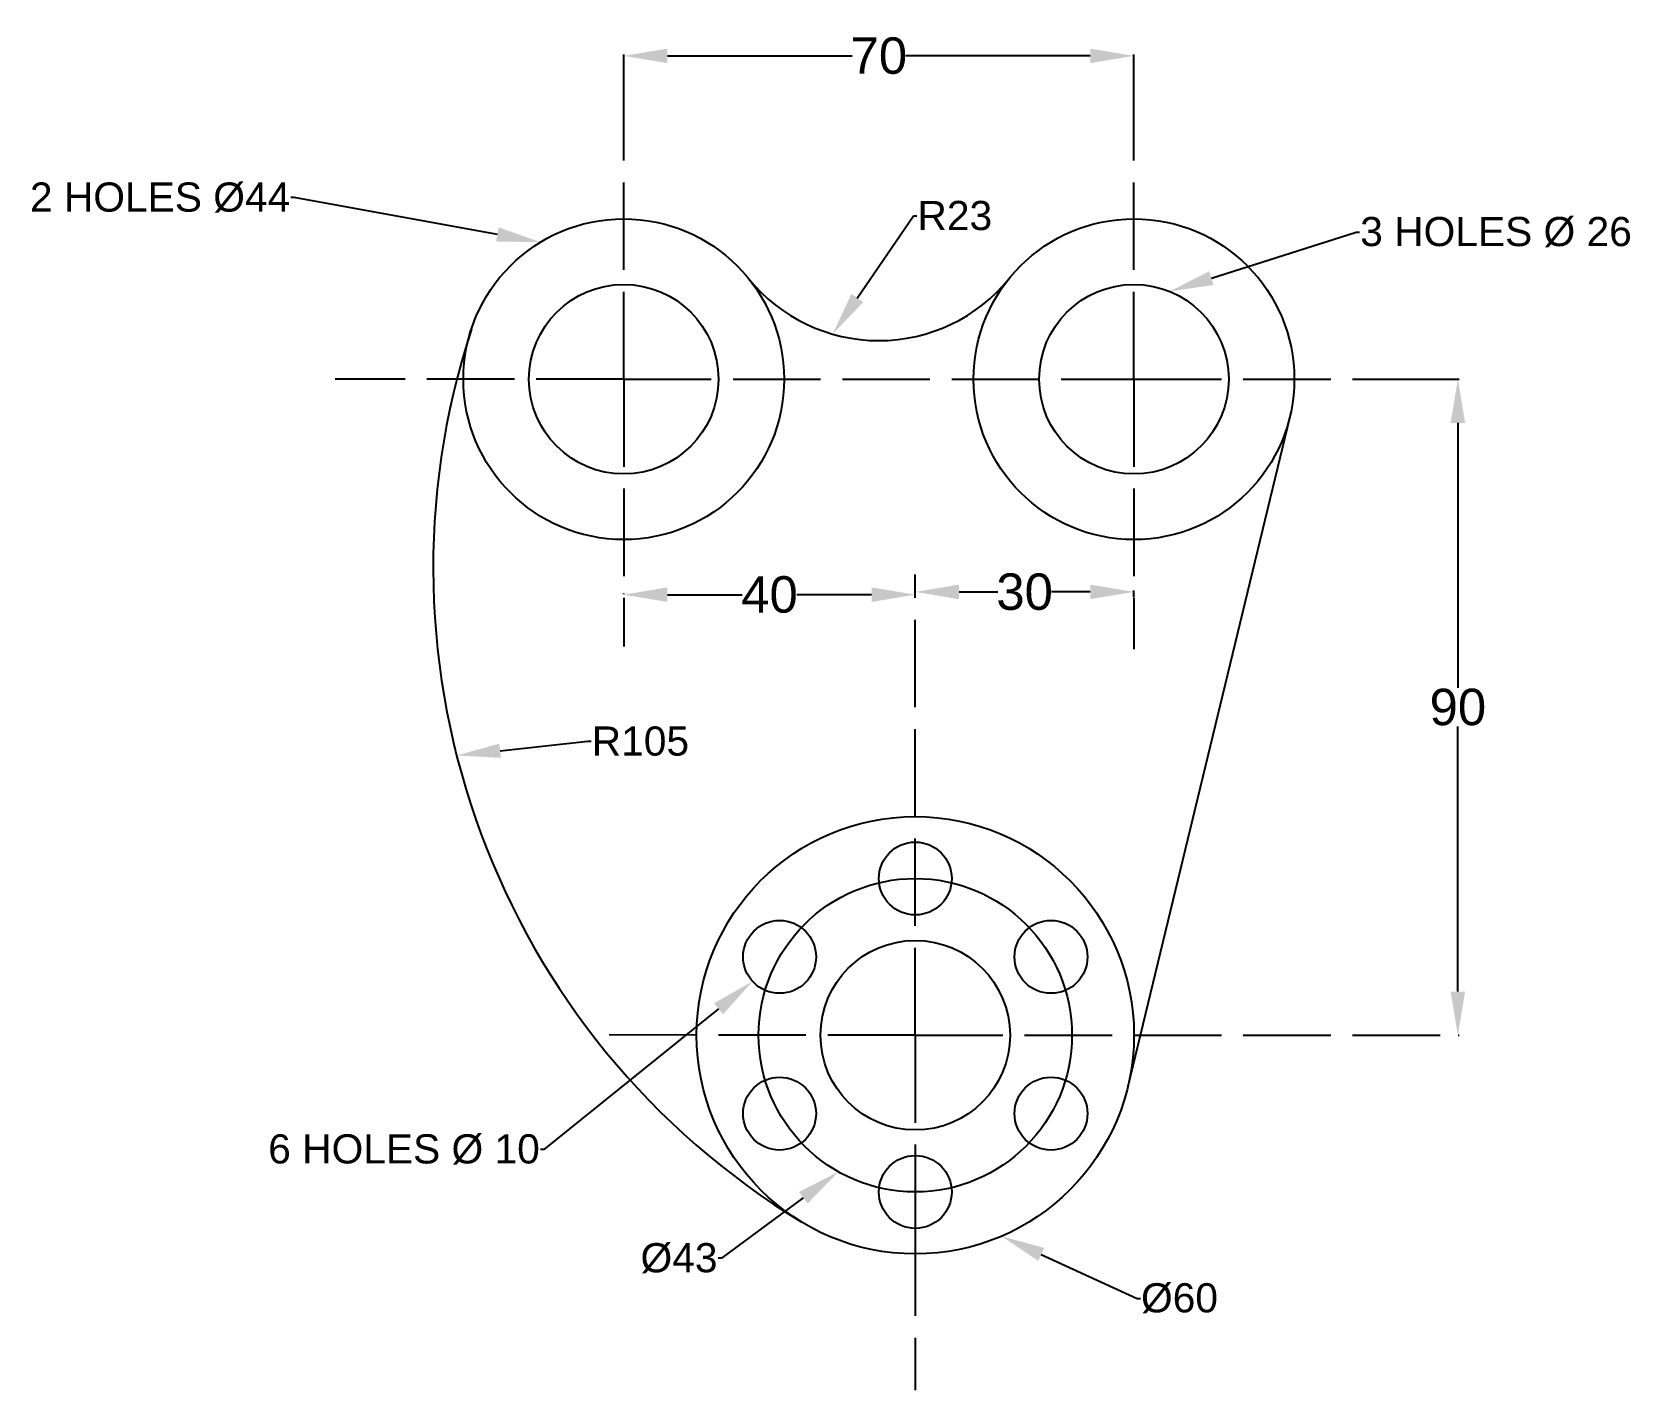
# Model space of a CAD drawing. Header units: millimetres. Extents: x -56 to 164, y -44 to 143.
import ezdxf
from ezdxf import colors
from ezdxf.entities.mleader import LeaderData, LeaderLine
from ezdxf.math import Vec2, Vec3

# ---------------------------------------------------------------- set-up
doc = ezdxf.new("R2010")
doc.units = ezdxf.units.MM
doc.header["$MEASUREMENT"] = 0
doc.linetypes.add('ACAD_ISO02W100', pattern=[15, 12, -3])
doc.styles.get("Standard").update_dxf_attribs({"font": 'arial.ttf'})
doc.dimstyles.get("Standard").update_dxf_attribs({"dimtxt": 5, "dimasz": 6, "dimexe": 0.18, "dimexo": 0.0625, "dimgap": 0.09, "dimtad": 0, "dimtih": 1, "dimtoh": 1, "dimdec": 0, "dimzin": 0, "dimdsep": 46, "dimtxsty": 'Standard', "dimcen": 0.09, "dimadec": 0, "dimazin": 0, "dimtfac": 1, "dimtdec": 0, "dimtofl": 0, "dimtmove": 0, "dimatfit": 3, "dimfxl": 1, "dimtolj": 1, "dimtzin": 0, "dimarcsym": 0})

# ---------------------------------------------------------------- blocks, each defined once
blk = doc.blocks.new('*U1')
blk.add_circle((0, 0), 5)
blk = doc.blocks.new('*U2')
at = {"color": 0, "linetype": 'ByBlock', "lineweight": -2, "transparency": 16777216}
blk.add_blockref('*U1', (65.64, 26.52), dxfattribs=at)
for p, rotation in [((47.02, 15.77), 59.99999999999999), ((84.26, 15.77), 300.0000000000001), ((47.02, -5.73), 120), ((84.26, -5.73), 240), ((65.64, -16.48), 180)]:
    blk.add_blockref('*U1', p, dxfattribs=dict(at, rotation=rotation))
blk = doc.blocks.new('*D3')
at = {"color": 0, "lineweight": -2, "transparency": 16777216}
for p, q in [((25.64, 127.32), (25.64, 139.56)), ((31.64, 139.38), (57, 139.38)), ((89.64, 139.38), (64.29, 139.38)), ((95.64, 126.14), (95.64, 139.56))]:
    blk.add_line(p, q, dxfattribs=at)
at = {"color": 0, "transparency": 16777216}
for points in [[(31.64, 140.38), (31.64, 138.38), (25.64, 139.38)], [(89.64, 140.38), (89.64, 138.38), (95.64, 139.38)]]:
    blk.add_solid(points, dxfattribs=at)
at = {"layer": 'Defpoints', "color": 0, "transparency": 16777216}
for p in [(95.64, 139.38), (25.64, 127.25), (95.64, 126.08)]:
    blk.add_point(p, dxfattribs=at)
at = {"color": 0, "transparency": 16777216, "insert": (60.64, 139.38), "char_height": 5, "attachment_point": 5}
blk.add_mtext('\\A1;70', dxfattribs=at)
blk = doc.blocks.new('*D4')
at = {"color": 0, "lineweight": -2, "transparency": 16777216}
for p, q in [((137.14, 95.02), (140.26, 95.02)), ((140.08, 89.02), (140.08, 52.67)), ((140.08, 11.02), (140.08, 47.38)), ((140.14, 5.02), (140.26, 5.02))]:
    blk.add_line(p, q, dxfattribs=at)
at = {"color": 0, "transparency": 16777216}
for points in [[(139.08, 89.02), (141.08, 89.02), (140.08, 95.02)], [(139.08, 11.02), (141.08, 11.02), (140.08, 5.02)]]:
    blk.add_solid(points, dxfattribs=at)
at = {"layer": 'Defpoints', "color": 0, "transparency": 16777216}
for p in [(137.08, 95.02), (140.08, 5.02), (140.08, 5.02)]:
    blk.add_point(p, dxfattribs=at)
at = {"color": 0, "transparency": 16777216, "insert": (140.08, 50.02), "char_height": 5, "attachment_point": 5}
blk.add_mtext('\\A1;90', dxfattribs=at)
blk = doc.blocks.new('*D7')
at = {"color": 0, "lineweight": -2, "transparency": 16777216}
for p, q in [((25.64, 65.52), (25.64, 65.64)), ((31.64, 65.46), (41.88, 65.46)), ((59.64, 65.46), (49.41, 65.46)), ((65.64, 65.52), (65.64, 65.64))]:
    blk.add_line(p, q, dxfattribs=at)
at = {"color": 0, "transparency": 16777216}
for points in [[(31.64, 66.46), (31.64, 64.46), (25.64, 65.46)], [(59.64, 66.46), (59.64, 64.46), (65.64, 65.46)]]:
    blk.add_solid(points, dxfattribs=at)
at = {"layer": 'Defpoints', "color": 0, "transparency": 16777216}
for p in [(25.64, 65.46), (65.64, 65.46), (65.64, 65.46)]:
    blk.add_point(p, dxfattribs=at)
at = {"color": 0, "transparency": 16777216, "insert": (45.64, 65.46), "char_height": 5, "attachment_point": 5}
blk.add_mtext('\\A1;40', dxfattribs=at)
blk = doc.blocks.new('*D8')
at = {"color": 0, "lineweight": -2, "transparency": 16777216}
for p, q in [((65.64, 65.52), (65.64, 66.02)), ((71.64, 65.84), (76.98, 65.84)), ((89.64, 65.84), (84.31, 65.84)), ((95.64, 65.14), (95.64, 66.02))]:
    blk.add_line(p, q, dxfattribs=at)
at = {"color": 0, "transparency": 16777216}
for points in [[(71.64, 66.84), (71.64, 64.84), (65.64, 65.84)], [(89.64, 66.84), (89.64, 64.84), (95.64, 65.84)]]:
    blk.add_solid(points, dxfattribs=at)
at = {"layer": 'Defpoints', "color": 0, "transparency": 16777216}
for p in [(95.64, 65.84), (65.64, 65.46), (95.64, 65.08)]:
    blk.add_point(p, dxfattribs=at)
at = {"color": 0, "transparency": 16777216, "insert": (80.64, 65.84), "char_height": 5, "attachment_point": 5}
blk.add_mtext('\\A1;30', dxfattribs=at)

msp = doc.modelspace()

# ---------------------------------------------------------------- linework, layer by layer
at = {"linetype": 'ACAD_ISO02W100'}
for p, q in [((25.64, 95.02), (25.64, 127.25)), ((95.64, 95.02), (95.64, 126.08)), ((25.64, 95.02), (-13.93, 95.02)), ((25.64, 95.02), (95.64, 95.02)), ((25.64, 95.02), (65.64, 95.02)), ((25.64, 95.02), (25.64, 58.37)), ((95.64, 95.02), (137.08, 95.02)), ((95.64, 95.02), (95.64, 57.98)), ((65.64, 5.02), (65.64, 68.24)), ((65.64, 5.02), (21.36, 5.06)), ((65.64, 5.02), (65.64, -21.48)), ((65.64, 5.02), (140.08, 5.02)), ((65.64, -21.48), (65.64, -43.66))]:
    msp.add_line(p, q, dxfattribs=at)
msp.add_line((117.03, 89.85), (94.8, -2.03))
for centre, radius in [((25.64, 95.02), 22), ((95.64, 95.02), 22), ((25.64, 95.02), 13), ((95.64, 95.02), 13), ((65.64, 5.02), 30), ((65.64, 5.02), 21.5), ((65.64, 5.02), 13)]:
    msp.add_circle(centre, radius)
for centre, radius, start, end in [((60.64, 123.31), 23, 218.9424, 321.0576), ((104.51, 69.17), 105, 161.8477, 238.7846)]:
    msp.add_arc(centre, radius, start, end)

# ---------------------------------------------------------------- block references
msp.add_blockref('*U2', (0, 0))

# ---------------------------------------------------------------- dimensions: what is measured, and where the dimension line sits
for base, p1, p2, picture, middle in [((95.64, 139.38), (25.64, 127.25), (95.64, 126.08), '*D3', (60.64, 139.38)), ((65.64, 65.46), (25.64, 65.46), (65.64, 65.46), '*D7', (45.64, 65.46)), ((95.64, 65.84), (65.64, 65.46), (95.64, 65.08), '*D8', (80.64, 65.84))]:
    dim = msp.add_linear_dim(base=base, p1=p1, p2=p2, dimstyle='Standard')
    dim.commit()
    dim.dimension.update_dxf_attribs({"geometry": picture, "text_midpoint": middle})
dim = msp.add_linear_dim(base=(140.08, 5.02), p1=(137.08, 95.02), p2=(140.08, 5.02), angle=90, dimstyle='Standard')
dim.commit()
dim.dimension.update_dxf_attribs({"geometry": '*D4', "text_midpoint": (140.08, 50.02)})

# ---------------------------------------------------------------- leaders
ml = msp.add_multileader_mtext('Standard')
ml.set_content('2 HOLES %%C44', color=256)
ml.set_leader_properties()
ml.build(insert=Vec2(0, 0))
ml.multileader.update_dxf_attribs({"dogleg_length": 0.45, "arrow_head_size": 6})
ctx = ml.context
ctx.base_point, ctx.arrow_head_size, ctx.landing_gap_size, ctx.plane_origin = Vec3(-55.49, 119.93), 6, 0.09, Vec3(14.21, 113.82)
ctx.text_align_type = 2
notes = []
notes.append((ctx, [(0, (1, 1, 0), (-19.57, 119.93), (-1, 0), 0.45, [(0, [(14.21, 113.82)], 0, [])])]))
ctx.mtext.insert, ctx.mtext.alignment, ctx.mtext.flow_direction = Vec3(-20.11, 122.01), 3, 5
ml = msp.add_multileader_mtext('Standard')
ml.set_content('R23', color=256)
ml.set_leader_properties()
ml.build(insert=Vec2(0, 0))
ml.multileader.update_dxf_attribs({"dogleg_length": 0.45, "arrow_head_size": 6})
ctx = ml.context
ctx.base_point, ctx.arrow_head_size, ctx.landing_gap_size, ctx.plane_origin = Vec3(65.85, 117.45), 6, 0.09, Vec3(54.3, 101.2)
notes.append((ctx, [(0, (1, 1, 0), (65.4, 117.45), (1, 0), 0.45, [(0, [(54.3, 101.2)], 0, [])])]))
ctx.mtext.insert, ctx.mtext.flow_direction = Vec3(65.94, 119.48), 5
ml = msp.add_multileader_mtext('Standard')
ml.set_content('3 HOLES %%C 26', color=256)
ml.set_leader_properties()
ml.build(insert=Vec2(0, 0))
ml.multileader.update_dxf_attribs({"dogleg_length": 0.45, "arrow_head_size": 6})
ctx = ml.context
ctx.base_point, ctx.arrow_head_size, ctx.landing_gap_size, ctx.plane_origin = Vec3(126.59, 115.2), 6, 0.09, Vec3(100.54, 107.07)
notes.append((ctx, [(0, (1, 1, 0), (126.14, 115.2), (1, 0), 0.45, [(0, [(100.54, 107.07)], 0, [])])]))
ctx.mtext.insert, ctx.mtext.flow_direction = Vec3(126.68, 117.28), 5
ml = msp.add_multileader_mtext('Standard')
ml.set_content('R105', color=256)
ml.set_leader_properties()
ml.build(insert=Vec2(0, 0))
ml.multileader.update_dxf_attribs({"dogleg_length": 0.45, "arrow_head_size": 6})
ctx = ml.context
ctx.base_point, ctx.arrow_head_size, ctx.landing_gap_size, ctx.plane_origin = Vec3(21.16, 45.35), 6, 0.09, Vec3(2.72, 43.4)
notes.append((ctx, [(0, (1, 1, 0), (20.71, 45.35), (1, 0), 0.45, [(0, [(2.72, 43.4)], 0, [])])]))
ctx.mtext.insert, ctx.mtext.flow_direction = Vec3(21.25, 47.38), 5
ml = msp.add_multileader_mtext('Standard')
ml.set_content('6 HOLES %%C 10', color=256)
ml.set_leader_properties()
ml.build(insert=Vec2(0, 0))
ml.multileader.update_dxf_attribs({"dogleg_length": 0.45, "arrow_head_size": 6})
ctx = ml.context
ctx.base_point, ctx.arrow_head_size, ctx.landing_gap_size, ctx.plane_origin = Vec3(-22.75, -10.65), 6, 0.09, Vec3(43.32, 12.41)
ctx.text_align_type = 2
notes.append((ctx, [(0, (1, 1, 0), (14.67, -10.65), (-1, 0), 0.45, [(0, [(43.32, 12.41)], 0, [])])]))
ctx.mtext.insert, ctx.mtext.alignment, ctx.mtext.flow_direction = Vec3(14.13, -8.57), 3, 5
ml = msp.add_multileader_mtext('Standard')
ml.set_content('%%C43', color=256)
ml.set_leader_properties()
ml.build(insert=Vec2(0, 0))
ml.multileader.update_dxf_attribs({"dogleg_length": 0.45, "arrow_head_size": 6})
ctx = ml.context
ctx.base_point, ctx.arrow_head_size, ctx.landing_gap_size, ctx.plane_origin = Vec3(28.34, -25.58), 6, 0.09, Vec3(55.1, -13.71)
ctx.text_align_type = 2
notes.append((ctx, [(0, (1, 1, 0), (39.05, -25.58), (-1, 0), 0.45, [(0, [(55.1, -13.71)], 0, [])])]))
ctx.mtext.insert, ctx.mtext.alignment, ctx.mtext.flow_direction = Vec3(38.51, -23.5), 3, 5
ml = msp.add_multileader_mtext('Standard')
ml.set_content('%%C60', color=256)
ml.set_leader_properties()
ml.build(insert=Vec2(0, 0))
ml.multileader.update_dxf_attribs({"dogleg_length": 0.45, "arrow_head_size": 6})
ctx = ml.context
ctx.base_point, ctx.arrow_head_size, ctx.landing_gap_size, ctx.plane_origin = Vec3(96.52, -31.08), 6, 0.09, Vec3(77.47, -22.55)
notes.append((ctx, [(0, (1, 1, 0), (96.07, -31.08), (1, 0), 0.45, [(0, [(77.47, -22.55)], 0, [])])]))
ctx.mtext.insert, ctx.mtext.flow_direction = Vec3(96.61, -29), 5
for ctx, leaders in notes:
    for number, flags, end, landing, length, lines in leaders:
        leader = LeaderData()
        leader.index, (leader.has_last_leader_line, leader.has_dogleg_vector, leader.attachment_direction) = number, flags
        leader.last_leader_point, leader.dogleg_vector, leader.dogleg_length = Vec3(end), Vec3(landing), length
        for number, points, colour, breaks in lines:
            line = LeaderLine()
            line.index, line.vertices, line.color, line.breaks = number, Vec3.list(points), colors.encode_raw_color(colour), breaks
            leader.lines.append(line)
        ctx.leaders.append(leader)

doc.saveas('drawing.dxf')
